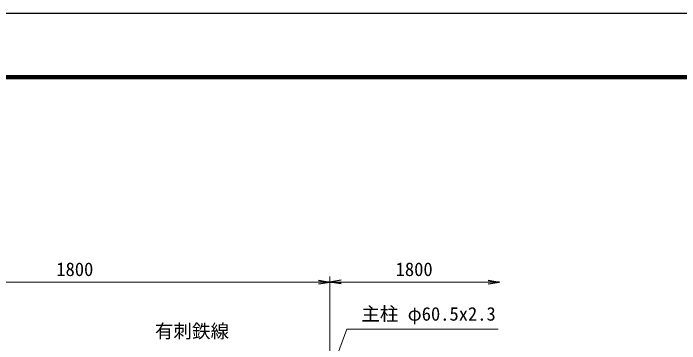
# Model space of a CAD drawing. Units: millimetres, scale not verified. Extents: x -4210 to 4210, y -2971 to 2972.
# Drawn here: x -2694 to -337, y 1804 to 2972 of the extents above; entities that cross this region are included whole.
import ezdxf
from ezdxf.enums import TextEntityAlignment as Align

# ---------------------------------------------------------------- set-up
doc = ezdxf.new("R2010")
doc.units = ezdxf.units.MM
doc.header["$LTSCALE"] = 10
for name, color, linetype, lineweight in [('0-4_D-STR-DIM', 7, 'Continuous', 13), ('0-5_0', 7, 'Continuous', 25), ('0-A_D-STR-TXT', 7, 'Continuous', 13), ('0-C_D-TTL', 7, 'Continuous', 25)]:
    doc.layers.add(name, color=color, linetype=linetype, lineweight=lineweight)
doc.styles.add('ＭＳ ゴシック', font='')
doc.styles.get('ＭＳ ゴシック').set_extended_font_data('MS Gothic')

# ---------------------------------------------------------------- blocks, each defined once
blk = doc.blocks.new('_Open')
at = {"layer": '0-5_0'}
blk.add_line((-10, 1.667), (0, 0), dxfattribs=at)
blk.add_lwpolyline([(-10, -1.667), (0, 0), (-10, 0)], dxfattribs=at)

msp = doc.modelspace()

# ---------------------------------------------------------------- linework, layer by layer
at = {"layer": '0-4_D-STR-DIM'}
for p, q in [((-1574.65, 1766.89), (-1574.65, 2041.89)), ((-1574.65, 1766.89), (-1574.65, 2041.89)), ((-3334.65, 2021.89), (-1614.65, 2021.89)), ((-1534.65, 2021.89), (-1014.65, 2021.89))]:
    msp.add_line(p, q, dxfattribs=at)
at = {"layer": '0-A_D-STR-TXT'}
msp.add_lwpolyline([(-979.26, 1854.89), (-1513.94, 1854.89), (-1563.97, 1721.34)], dxfattribs=at)
at = {"layer": '0-C_D-TTL', "color": 2}
msp.add_lwpolyline([(-4189.68, 2971.89), (4210.32, 2971.89), (4210.32, -2968.11), (-4189.68, -2968.11)], close=True, dxfattribs=at)
at = {"layer": '0-C_D-TTL'}
for points in [[(-3919.68, 2751.89), (3940.32, 2751.89), (3940.32, -2748.11), (-3919.68, -2748.11)], [(-3917.18, 2749.39), (3937.82, 2749.39), (3937.82, -2745.61), (-3917.18, -2745.61)], [(-3914.68, 2746.89), (3935.32, 2746.89), (3935.32, -2743.11), (-3914.68, -2743.11)], [(-3912.18, 2744.39), (3932.82, 2744.39), (3932.82, -2740.61), (-3912.18, -2740.61)], [(-3909.68, 2741.89), (3930.32, 2741.89), (3930.32, -2738.11), (-3909.68, -2738.11)]]:
    msp.add_lwpolyline(points, close=True, dxfattribs=at)

# ---------------------------------------------------------------- block references
at = {"layer": '0-4_D-STR-DIM', "xscale": 4, "yscale": 4}
for p in [(-1574.65, 2021.89), (-974.65, 2021.89)]:
    msp.add_blockref('_Open', p, dxfattribs=at)
at = {"layer": '0-4_D-STR-DIM', "xscale": 4, "yscale": 4, "rotation": 180}
msp.add_blockref('_Open', (-1574.65, 2021.89), dxfattribs=at)

# ---------------------------------------------------------------- texts
at = {"layer": '0-4_D-STR-DIM', "style": 'ＭＳ ゴシック'}
for p in [(-2541.55, 2028.64), (-1341.55, 2028.64)]:
    msp.add_text('1800', height=48.09, dxfattribs=at).set_placement(p, align=Align.BOTTOM_LEFT)
at = {"layer": '0-A_D-STR-TXT', "style": 'ＭＳ ゴシック'}
for s, p in [('主柱 φ60.5x2.3', (-1463.02, 1870.91)), ('有刺鉄線', (-2192.96, 1809.74))]:
    msp.add_text(s, height=48.09, dxfattribs=at).set_placement(p, align=Align.BOTTOM_LEFT)

doc.saveas('drawing.dxf')
